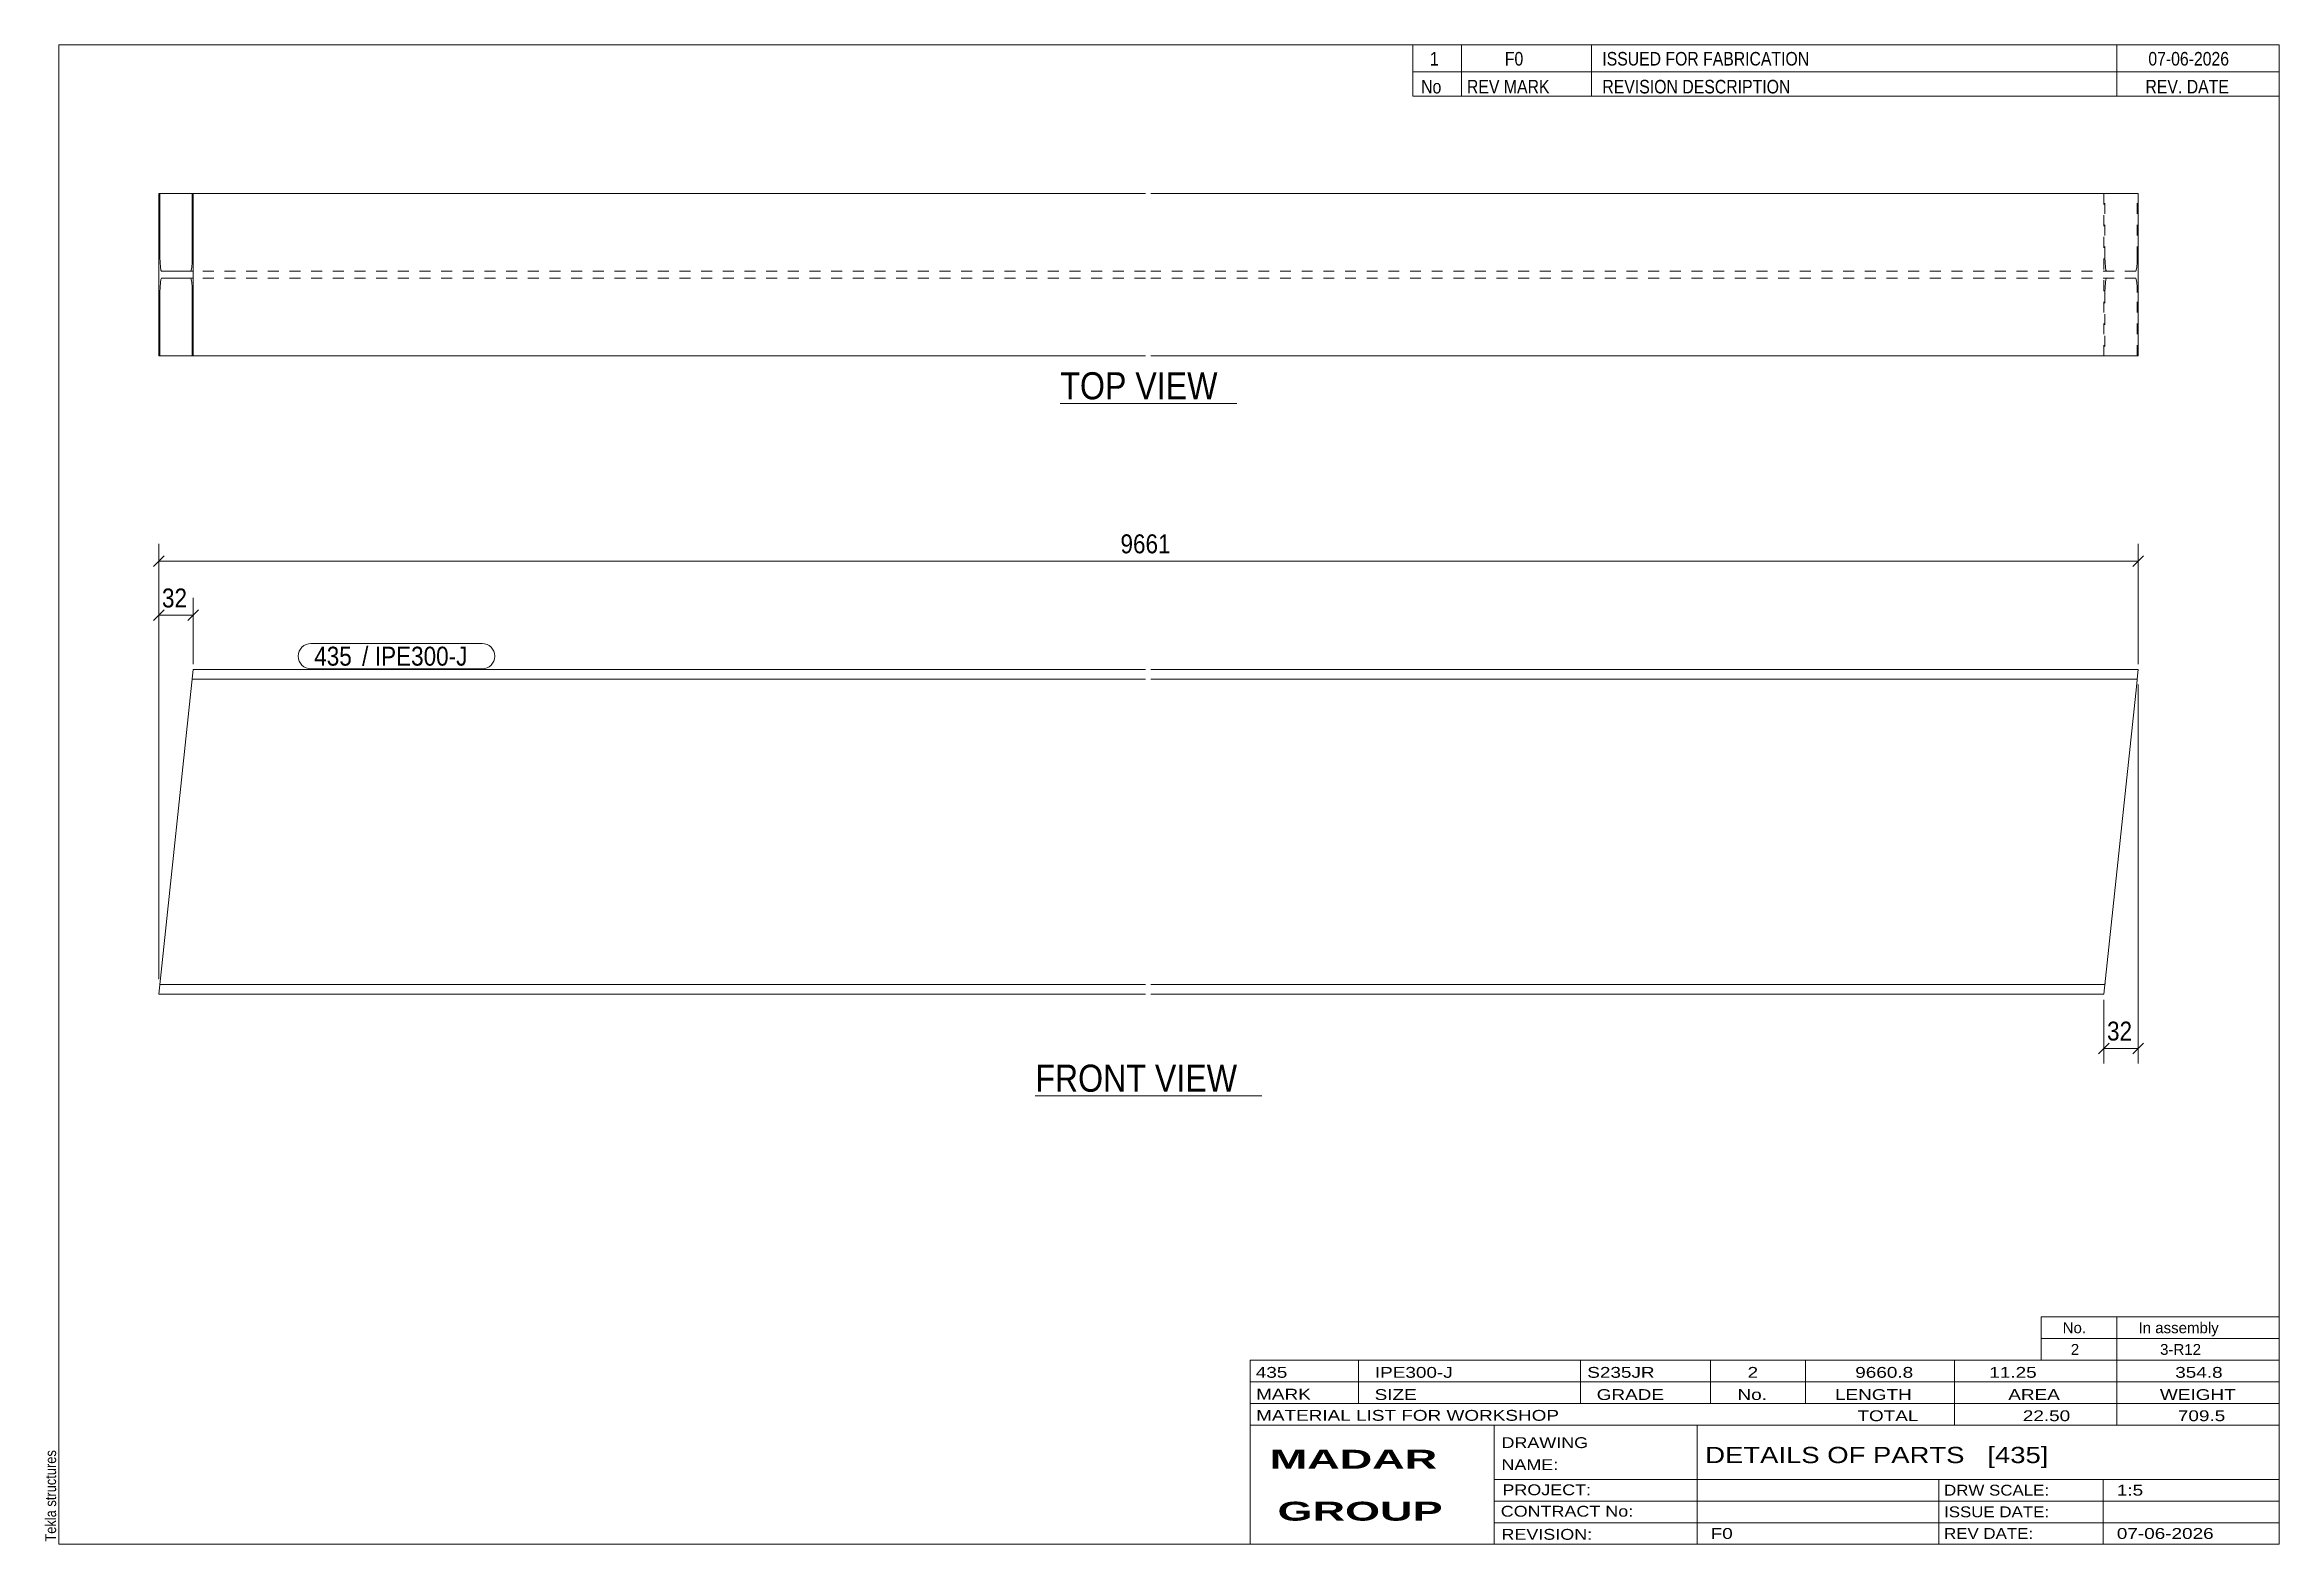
# Model space of a CAD drawing. Header units: millimetres. Extents: x 2 to 415, y 5 to 282.
import ezdxf

# ---------------------------------------------------------------- set-up
doc = ezdxf.new("R2010")
doc.units = ezdxf.units.MM
doc.linetypes.add('XKITLINE00', pattern=[0])
doc.linetypes.add('XKITLINE02', pattern=[4, 2, -2])
for name, color, linetype, lineweight in [('Dimensions', 7, 'Continuous', 0), ('DrawingSheet', 5, 'Continuous', 0), ('OtherObjectType', 7, 'Continuous', 0), ('Part', 2, 'Continuous', 0), ('PartMark', 7, 'Continuous', 0)]:
    doc.layers.add(name, color=color, linetype=linetype, lineweight=lineweight)
doc.styles.add('ARIAL', font='ARIAL.TTF')
doc.styles.add('ARIAL_BOLD', font='ARIALBD.TTF')
doc.styles.add('ARIAL_NARROW', font='ARIALN.TTF')

# ---------------------------------------------------------------- blocks, each defined once
blk = doc.blocks.new('*A1')
at = {"layer": 'Part', "color": 2, "linetype": 'XKITLINE00', "lineweight": 0}
for p, q in [((29.81, 166.6), (23.48, 106.6)), ((205.62, 166.6), (29.81, 166.6)), ((388.95, 166.6), (206.62, 166.6)), ((388.95, 166.6), (388.76, 164.8)), ((205.62, 164.8), (29.62, 164.8)), ((388.76, 164.8), (206.62, 164.8)), ((388.49, 162.2), (382.62, 106.6)), ((388.74, 164.6), (388.49, 162.2)), ((388.76, 164.8), (388.74, 164.6)), ((205.62, 108.4), (23.67, 108.4)), ((382.81, 108.4), (206.62, 108.4)), ((205.62, 106.6), (23.48, 106.6)), ((382.62, 106.6), (206.62, 106.6))]:
    blk.add_line(p, q, dxfattribs=at)
at = {"layer": 'Part', "color": 7, "linetype": 'XKITLINE02', "lineweight": 0}
for p, q in [((388.49, 162.2), (388.68, 164.03)), ((382.83, 108.59), (382.81, 108.4))]:
    blk.add_line(p, q, dxfattribs=at)
blk = doc.blocks.new('*A2')
at = {"layer": 'Part', "color": 2, "linetype": 'XKITLINE00', "lineweight": 0}
for p, q in [((23.48, 224.5), (23.48, 254.5)), ((23.67, 254.5), (23.48, 254.5)), ((23.67, 242.75), (23.67, 254.5)), ((29.81, 254.5), (23.67, 254.5)), ((29.62, 242.75), (29.62, 254.5)), ((29.81, 254.5), (205.62, 254.5)), ((29.81, 224.5), (29.81, 254.5)), ((206.62, 254.5), (388.95, 254.5)), ((388.95, 254.5), (388.95, 224.5)), ((23.7, 241.76), (23.67, 242.75)), ((23.75, 240.91), (23.7, 241.76)), ((23.84, 240.35), (23.75, 240.91)), ((23.95, 240.15), (23.84, 240.35)), ((29.35, 240.15), (23.95, 240.15)), ((29.45, 240.35), (29.35, 240.15)), ((29.54, 240.91), (29.45, 240.35)), ((29.6, 241.76), (29.54, 240.91)), ((29.62, 242.75), (29.6, 241.76)), ((23.67, 236.25), (23.7, 237.24)), ((23.67, 224.5), (23.67, 236.25)), ((23.7, 237.24), (23.75, 238.09)), ((23.75, 238.09), (23.84, 238.65)), ((23.84, 238.65), (23.95, 238.85)), ((29.35, 238.85), (23.95, 238.85)), ((29.35, 238.85), (29.45, 238.65)), ((29.45, 238.65), (29.54, 238.09)), ((29.54, 238.09), (29.6, 237.24)), ((29.6, 237.24), (29.62, 236.25)), ((29.62, 224.5), (29.62, 236.25)), ((23.48, 224.5), (29.81, 224.5)), ((205.62, 224.5), (29.81, 224.5)), ((388.95, 224.5), (206.62, 224.5))]:
    blk.add_line(p, q, dxfattribs=at)
at = {"layer": 'Part', "color": 7, "linetype": 'XKITLINE02', "lineweight": 0}
for p, q in [((23.67, 254.5), (23.48, 254.5)), ((29.81, 254.5), (29.62, 254.5)), ((29.62, 254.5), (29.81, 254.5)), ((382.62, 224.5), (382.62, 254.5)), ((382.81, 242.75), (382.81, 254.5)), ((388.76, 242.75), (388.76, 254.5)), ((388.76, 254.5), (388.95, 254.5)), ((29.81, 240.15), (29.35, 240.15)), ((205.62, 240.15), (29.81, 240.15)), ((388.49, 240.15), (206.62, 240.15)), ((382.81, 242.75), (382.83, 241.76)), ((382.83, 241.76), (382.89, 240.91)), ((382.89, 240.91), (382.98, 240.35)), ((382.98, 240.35), (383.09, 240.15)), ((388.49, 240.15), (388.59, 240.35)), ((388.59, 240.35), (388.68, 240.91)), ((388.68, 240.91), (388.74, 241.76)), ((388.74, 241.76), (388.76, 242.75)), ((29.81, 238.85), (29.35, 238.85)), ((205.62, 238.85), (29.81, 238.85)), ((388.49, 238.85), (206.62, 238.85)), ((382.83, 237.24), (382.81, 236.25)), ((382.81, 236.25), (382.81, 224.5)), ((382.89, 238.09), (382.83, 237.24)), ((382.98, 238.65), (382.89, 238.09)), ((383.09, 238.85), (382.98, 238.65)), ((388.59, 238.65), (388.49, 238.85)), ((388.68, 238.09), (388.59, 238.65)), ((388.74, 237.24), (388.68, 238.09)), ((388.76, 236.25), (388.74, 237.24)), ((388.76, 224.5), (388.76, 236.25)), ((23.67, 224.5), (23.48, 224.5)), ((29.81, 224.5), (29.62, 224.5)), ((29.62, 224.5), (29.81, 224.5)), ((29.81, 224.5), (29.62, 224.5)), ((382.81, 224.5), (382.62, 224.5)), ((388.95, 224.5), (388.76, 224.5))]:
    blk.add_line(p, q, dxfattribs=at)
blk = doc.blocks.new('*A3')
at = {"layer": 'DrawingSheet', "color": 5, "linetype": 'XKITLINE00', "lineweight": 0}
for p, q in [((415, 282), (5, 282)), ((5, 282), (5, 5)), ((415, 5), (415, 282)), ((5, 5), (415, 5))]:
    blk.add_line(p, q, dxfattribs=at)
at = {"layer": 'DrawingSheet', "color": 5, "style": 'ARIAL', "width": 0.85}
blk.add_text('Tekla structures', height=2, rotation=90, dxfattribs=at).set_placement((4.5, 5.5))
blk = doc.blocks.new('*A4')
at = {"layer": 'OtherObjectType', "color": 7, "linetype": 'XKITLINE00', "lineweight": 0}
for p, q in [((371, 47), (415, 47)), ((371, 43), (371, 47)), ((385, 43), (385, 47)), ((415, 43), (415, 47)), ((371, 43), (415, 43)), ((371, 39), (371, 43)), ((385, 39), (385, 43)), ((415, 39), (415, 43)), ((371, 39), (415, 39))]:
    blk.add_line(p, q, dxfattribs=at)
at = {"layer": 'OtherObjectType', "color": 7, "style": 'ARIAL_NARROW', "width": 1.211571}
for s, p in [('No.', (375, 44)), ('In assembly', (389, 44)), ('2', (376.5, 40)), ('3-R12', (392.99, 40))]:
    blk.add_text(s, height=2, dxfattribs=at).set_placement(p)
blk = doc.blocks.new('*A5')
at = {"layer": 'OtherObjectType', "color": 7, "linetype": 'XKITLINE00', "lineweight": 0}
for p, q in [((255, 282), (415, 282)), ((415, 282), (255, 282)), ((255, 282), (255, 277)), ((264, 282), (264, 277)), ((288, 282), (288, 277)), ((385, 282), (385, 277)), ((415, 282), (415, 277)), ((255, 277), (415, 277)), ((255, 277), (255, 272.5)), ((255, 277), (415, 277)), ((264, 277), (264, 272.5)), ((288, 277), (288, 272.5)), ((385, 277), (385, 272.5)), ((415, 277), (415, 272.5)), ((415, 272.5), (255, 272.5))]:
    blk.add_line(p, q, dxfattribs=at)
at = {"layer": 'OtherObjectType', "color": 7, "style": 'ARIAL_NARROW'}
for s, width, p in [('1', 1.017001, (258.16, 278.15)), ('F0', 1.017001, (272, 278.15)), ('ISSUED FOR FABRICATION', 1.017001, (290, 278.15)), ('07-06-2026', 1.017001, (390.82, 278.15)), ('No', 1.02, (256.54, 273)), ('REV MARK', 1.02, (265, 273)), ('REVISION DESCRIPTION', 1.02, (290, 273)), ('REV. DATE', 1.02, (390.28, 273))]:
    blk.add_text(s, height=2.5, dxfattribs=dict(at, width=width)).set_placement(p)
blk = doc.blocks.new('*A6')
at = {"layer": 'OtherObjectType', "color": 7, "linetype": 'XKITLINE00', "lineweight": 0}
for p, q in [((225, 39), (415, 39)), ((225, 39), (225, 35)), ((225, 39), (415, 39)), ((245, 35), (245, 39)), ((286, 35), (286, 39)), ((310, 35), (310, 39)), ((327.5, 35), (327.5, 39)), ((355, 35), (355, 39)), ((385, 35), (385, 39)), ((415, 35), (415, 39)), ((225, 35), (415, 35)), ((225, 35), (225, 5)), ((225, 35), (415, 35)), ((245, 31), (245, 35)), ((286, 31), (286, 35)), ((310, 31), (310, 35)), ((327.5, 31), (327.5, 35)), ((355, 31), (355, 35)), ((385, 31), (385, 35)), ((415, 31), (415, 35)), ((225, 31), (415, 31)), ((355, 27), (355, 31)), ((385, 27), (385, 31)), ((415, 27), (415, 31)), ((225, 27), (415, 27)), ((270, 21), (270, 27)), ((307.5, 17), (307.5, 27)), ((415, 21), (415, 27)), ((270, 21), (270, 5)), ((415, 17), (415, 21)), ((270, 17), (415, 17)), ((307.5, 5), (307.5, 17)), ((352.16, 13), (352.16, 17)), ((382.5, 5), (382.5, 17)), ((415, 13), (415, 17)), ((270, 13), (415, 13)), ((352.16, 5), (352.16, 13)), ((415, 9), (415, 13)), ((270, 9), (415, 9)), ((415, 5), (415, 9)), ((225, 5), (415, 5)), ((262.5, 5), (415, 5))]:
    blk.add_line(p, q, dxfattribs=at)
at = {"layer": 'OtherObjectType', "color": 7, "style": 'ARIAL_NARROW'}
for s, height, width, p in [('435', 2, 1.525501, (226.01, 35.76)), ('IPE300-J', 2, 1.525501, (248, 35.76)), ('S235JR', 2, 1.525501, (287.22, 35.76)), ('2', 2, 1.525501, (316.82, 35.76)), ('9660.8', 2, 1.525501, (336.7, 35.76)), ('11.25', 2, 1.525501, (361.45, 35.76)), ('354.8', 2, 1.525501, (395.78, 35.76)), ('MARK', 2, 1.525501, (226.08, 31.73)), ('SIZE', 2, 1.525501, (247.96, 31.66)), ('GRADE', 2, 1.525501, (288.96, 31.66)), ('No.', 2, 1.525501, (314.96, 31.66)), ('LENGTH', 2, 1.525501, (332.96, 31.66)), ('AREA', 2, 1.525501, (364.96, 31.66)), ('WEIGHT', 2, 1.525501, (392.96, 31.66)), ('MATERIAL LIST FOR WORKSHOP', 2, 1.525501, (226.08, 27.82)), ('TOTAL', 2, 1.525501, (337.1, 27.75)), ('22.50', 2, 1.525501, (367.64, 27.75)), ('709.5', 2, 1.525501, (396.27, 27.75)), ('DRAWING', 2, 1.445, (271.38, 22.78)), ('NAME:', 2, 1.445, (271.38, 18.72)), ('DETAILS OF PARTS   [435]', 3, 1.474651, (309, 20)), ('PROJECT:', 2, 1.445, (271.55, 14.07)), ('DRW SCALE:', 2, 1.36, (353.1, 14)), ('1:5', 2, 1.525501, (385, 14)), ('CONTRACT No:', 2, 1.445, (271.25, 10.11)), ('ISSUE DATE:', 2, 1.36, (353.1, 10)), ('REVISION:', 2, 1.445, (271.38, 5.84)), ('F0', 2, 1.525501, (310, 6)), ('REV DATE:', 2, 1.36, (353.1, 6)), ('07-06-2026', 2, 1.525501, (385, 6))]:
    blk.add_text(s, height=height, dxfattribs=dict(at, width=width)).set_placement(p)
at = {"layer": 'OtherObjectType', "color": 1, "style": 'ARIAL_BOLD', "width": 1.7}
for s, p in [('MADAR ', (228.58, 18.97)), ('GROUP', (230.03, 9.37))]:
    blk.add_text(s, height=3.5, dxfattribs=at).set_placement(p)
blk = doc.blocks.new('*A7')
at = {"layer": 'Dimensions', "color": 7, "linetype": 'XKITLINE00', "lineweight": 0}
for p, q in [((24.47, 187.59), (22.49, 185.61)), ((23.48, 109.4), (23.48, 189.8)), ((23.48, 186.6), (388.95, 186.6)), ((389.94, 187.59), (387.96, 185.61)), ((388.95, 167.6), (388.95, 189.8))]:
    blk.add_line(p, q, dxfattribs=at)
at = {"layer": 'Dimensions', "color": 3}
for p in [(23.48, 186.6), (388.95, 186.6)]:
    blk.add_point(p, dxfattribs=at)
at = {"layer": 'Dimensions', "color": 3, "style": 'ARIAL', "width": 0.85}
blk.add_text('9661', height=3.5, dxfattribs=at).set_placement((201.03, 188.05))
blk = doc.blocks.new('*A8')
at = {"layer": 'Dimensions', "color": 7, "linetype": 'XKITLINE00', "lineweight": 0}
for p, q in [((24.47, 177.59), (22.49, 175.61)), ((23.48, 109.4), (23.48, 179.8)), ((30.8, 177.59), (28.82, 175.61)), ((29.81, 167.6), (29.81, 179.8)), ((23.48, 176.6), (29.81, 176.6))]:
    blk.add_line(p, q, dxfattribs=at)
at = {"layer": 'Dimensions', "color": 3}
for p in [(23.48, 176.6), (29.81, 176.6)]:
    blk.add_point(p, dxfattribs=at)
at = {"layer": 'Dimensions', "color": 3, "style": 'ARIAL', "width": 0.85}
blk.add_text('32', height=3.5, dxfattribs=at).set_placement((24.05, 178.05))
blk = doc.blocks.new('*A9')
at = {"layer": 'Dimensions', "color": 7, "linetype": 'XKITLINE00', "lineweight": 0}
for p, q in [((388.95, 163.8), (388.95, 93.8)), ((382.62, 105.6), (382.62, 93.8)), ((383.61, 97.59), (381.63, 95.61)), ((382.62, 96.6), (388.95, 96.6)), ((389.94, 97.59), (387.96, 95.61))]:
    blk.add_line(p, q, dxfattribs=at)
at = {"layer": 'Dimensions', "color": 3}
for p in [(382.62, 96.6), (388.95, 96.6)]:
    blk.add_point(p, dxfattribs=at)
at = {"layer": 'Dimensions', "color": 3, "style": 'ARIAL', "width": 0.85}
blk.add_text('32', height=3.5, dxfattribs=at).set_placement((383.19, 98.05))
blk = doc.blocks.new('*A10')
at = {"layer": 'PartMark', "color": 7, "linetype": 'XKITLINE00', "lineweight": 0}
for p, q in [((51.56, 171.4), (83.15, 171.4)), ((51.56, 166.7), (83.15, 166.7))]:
    blk.add_line(p, q, dxfattribs=at)
for centre, start, end in [((51.56, 169.05), 90, 270), ((83.15, 169.05), 270, 90)]:
    blk.add_arc(centre, 2.35, start, end, dxfattribs=at)
at = {"layer": 'PartMark', "color": 1, "style": 'ARIAL', "width": 0.85}
blk.add_text('435', height=3.5, dxfattribs=at).set_placement((52.16, 167.3))
at = {"layer": 'PartMark', "color": 3, "style": 'ARIAL', "width": 0.85}
for s, p in [('/', (61, 167.3)), ('IPE300-J', (63.35, 167.3))]:
    blk.add_text(s, height=3.5, dxfattribs=at).set_placement(p)
blk = doc.blocks.new('*A11')
at = {"layer": 'OtherObjectType', "color": 7, "linetype": 'XKITLINE00', "lineweight": 0}
blk.add_line((185.29, 87.85), (227.15, 87.85), dxfattribs=at)
at = {"layer": 'OtherObjectType', "color": 3, "style": 'ARIAL', "width": 0.85}
blk.add_text('FRONT VIEW', height=5, dxfattribs=at).set_placement((185.29, 88.6))
blk = doc.blocks.new('*A12')
at = {"layer": 'OtherObjectType', "color": 7, "linetype": 'XKITLINE00', "lineweight": 0}
blk.add_line((189.92, 215.75), (222.52, 215.75), dxfattribs=at)
at = {"layer": 'OtherObjectType', "color": 3, "style": 'ARIAL', "width": 0.85}
blk.add_text('TOP VIEW', height=5, dxfattribs=at).set_placement((189.92, 216.5))

msp = doc.modelspace()

# ---------------------------------------------------------------- block references
at = {"lineweight": 0}
for name in ['*A3', '*A5', '*A2', '*A12', '*A7', '*A8', '*A10', '*A1', '*A9', '*A11', '*A4', '*A6']:
    msp.add_blockref(name, (0, 0), dxfattribs=at)

doc.saveas('drawing.dxf')
